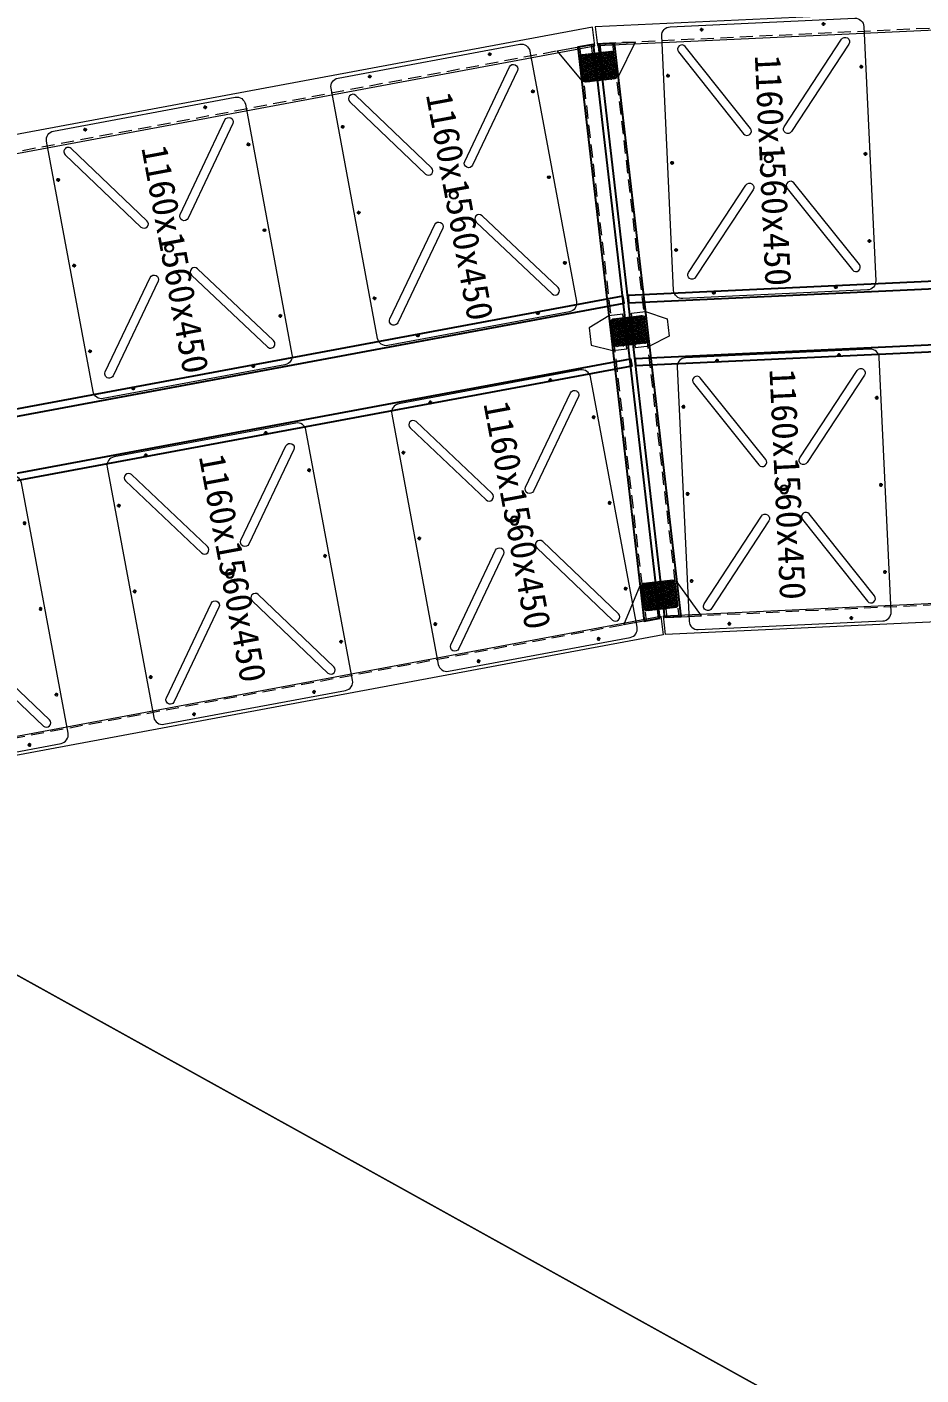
# Model space of a CAD drawing. Header units: millimetres. Extents: x 11827 to 862553, y 15071 to 134256.
# Drawn here: x 548384 to 553512, y 78368 to 86097 of the extents above; entities that cross this region are included whole.
import ezdxf

# ---------------------------------------------------------------- set-up
doc = ezdxf.new("R2010")
doc.units = ezdxf.units.MM
doc.linetypes.add('CENTER', pattern=[2, 1.25, -0.25, 0.25, -0.25])
doc.linetypes.add('HIDDEN', pattern=[0.375, 0.25, -0.125])
for name, color, linetype, lineweight in [('加强板', 140, 'Continuous', 18), ('文本', 3, 'Continuous', 13), ('橡胶块', 30, 'Continuous', 9), ('浮箱', 160, 'Continuous', 20), ('虚线', 8, 'Continuous', 0), ('铝主梁', 3, 'Continuous', 9)]:
    doc.layers.add(name, color=color, linetype=linetype, lineweight=lineweight)
doc.layers.add('卡槽', color=242, linetype='Continuous')
doc.layers.add('连接端梁', color=130, linetype='Continuous')
doc.styles.add('Arial', font='')
doc.styles.add('HZTXT', font='txtw.shx', dxfattribs={"width": 0.8, "bigfont": 'hztxtw.shx'})
doc.styles.get('Arial').set_extended_font_data('STXihei')
doc.dimstyles.new('DIM-300', dxfattribs={"dimscale": 300, "dimtxt": 3, "dimasz": 1, "dimexe": 1, "dimexo": 1, "dimgap": 1, "dimtad": 1, "dimdec": 0, "dimdsep": 46, "dimtxsty": 'HZTXT', "dimblk": 'ARCHTICK', "dimcen": 0, "dimdle": 1, "dimclrd": 9, "dimclre": 9, "dimclrt": 2, "dimadec": 1, "dimazin": 0, "dimtfac": 1, "dimtdec": 0, "dimtix": 1, "dimtmove": 2, "dimatfit": 3, "dimldrblk": 'ARCHTICK', "dimfxl": 10, "dimtolj": 1, "dimtzin": 0, "dimarcsym": 1})

# ---------------------------------------------------------------- blocks, each defined once
blk = doc.blocks.new('橡胶块')
h = blk.add_hatch()
h.set_pattern_fill('ANSI36', color=2, scale=2)
h.paths.add_polyline_path([(0, 70, 0.41421356), (-10, 80), (-180, 80, 0.41421356), (-190, 70), (-190, -70, 0.41421356), (-180, -80), (-10, -80, 0.41421356), (0, -70)])
h.paths.add_polyline_path([(-166.93, 50, -1), (-153.07, 50, -1)], flags=16)
h.paths.add_polyline_path([(-153.07, -50, -1), (-166.93, -50, -1)], flags=16)
h.paths.add_polyline_path([(-36.93, 50, -1), (-23.07, 50, -1)], flags=16)
h.paths.add_polyline_path([(-23.07, -50, -1), (-36.93, -50, -1)], flags=16)
at = {"layer": '橡胶块', "color": 1, "linetype": 'CENTER', "ltscale": 0.36}
for p, q in [((-167.623, 50), (-152.377, 50)), ((-160, 42.377), (-160, 57.623)), ((-22.377, 50), (-37.623, 50)), ((-30, 42.377), (-30, 57.623)), ((-167.623, -50), (-152.377, -50)), ((-160, -42.377), (-160, -57.623)), ((-22.377, -50), (-37.623, -50)), ((-30, -42.377), (-30, -57.623))]:
    blk.add_line(p, q, dxfattribs=at)
at = {"layer": '橡胶块', "color": 2}
blk.add_lwpolyline([(0, 70), (0, -70, -0.41421356), (-10, -80), (-180, -80, -0.41421356), (-190, -70), (-190, 70, -0.41421356), (-180, 80), (-10, 80, -0.41421356)], format="xyb", close=True, dxfattribs=at)
at = {"layer": '橡胶块', "color": 5}
for centre in [(-160, 50), (-30, 50), (-160, -50), (-30, -50)]:
    blk.add_circle(centre, 6.93, dxfattribs=at)
blk = doc.blocks.new('A$C0D8A069B')
at = {"layer": '加强板'}
blk.add_lwpolyline([(80, -100), (0, -100), (0, 100), (80, 100), (200, 44.9), (200, -55.1), (80, -100)], dxfattribs=at)
for centre in [(40, 50), (40, -50)]:
    blk.add_circle(centre, 9, dxfattribs=at)
blk = doc.blocks.new('*U560')
at = {"layer": '浮箱', "color": 5, "linetype": 'Continuous'}
for p, q in [((-729.9, 579.9), (730.1, 579.9)), ((-779.9, -530.1), (-779.9, 529.9)), ((780.1, 529.9), (780.1, -530.1)), ((730.1, -580.1), (-729.9, -580.1))]:
    blk.add_line(p, q, dxfattribs=at)
at = {"layer": '浮箱', "color": 1, "linetype": 'CENTER', "ltscale": 9.652}
for p, q in [((-489.5, 554.9), (-510.4, 554.9)), ((-499.9, 565.4), (-499.9, 544.5)), ((10.5, 554.9), (-10.4, 554.9)), ((0.1, 565.4), (0.1, 544.5)), ((510.5, 554.9), (489.6, 554.9)), ((500.1, 565.4), (500.1, 544.5)), ((-744.5, 349.9), (-765.4, 349.9)), ((-754.9, 360.4), (-754.9, 339.5)), ((765.5, 349.9), (744.6, 349.9)), ((755.1, 360.4), (755.1, 339.5)), ((-744.5, -350.1), (-765.4, -350.1)), ((-754.9, -339.6), (-754.9, -360.5)), ((765.5, -350.1), (744.6, -350.1)), ((755.1, -339.6), (755.1, -360.5)), ((-489.5, -555.1), (-510.4, -555.1)), ((-499.9, -544.6), (-499.9, -565.5)), ((10.5, -555.1), (-10.4, -555.1)), ((0.1, -544.6), (0.1, -565.5)), ((510.5, -555.1), (489.6, -555.1)), ((500.1, -544.6), (500.1, -565.5))]:
    blk.add_line(p, q, dxfattribs=at)
at = {"layer": '浮箱', "linetype": 'Continuous'}
for p, q in [((601, 580), (601, 579.9)), ((605.8, 579.9), (605.8, 580)), ((605.9, 579.9), (605.9, 580)), ((606.1, 579.9), (606.1, 580)), ((606.7, 580), (606.7, 579.9)), ((606.7, 580), (606.7, 579.9)), ((607.1, 580), (607.1, 579.9)), ((612.5, 579.9), (612.5, 580.1)), ((-779.9, 412.4), (-780.1, 412.4)), ((-780, 407), (-779.9, 407)), ((-780, 406.6), (-779.9, 406.6)), ((-780, 406.6), (-779.9, 406.6)), ((-779.9, 405.9), (-780, 405.9)), ((-779.9, 405.7), (-780, 405.7)), ((-779.9, 405.7), (-780, 405.7)), ((-780, 400.9), (-779.9, 400.9))]:
    blk.add_line(p, q, dxfattribs=at)
at = {"layer": '浮箱', "color": 5, "linetype": 'Continuous'}
for points in [[(-663, 448.2, -1), (-633.7, 488.7), (-147.4, 137.3, -0.999989), (-176.7, 96.8), (-663, 448.2)], [(661.6, 450.5, 1), (632.2, 490.9), (147.1, 137.8, 0.999989), (176.5, 97.4), (661.6, 450.5)], [(-663, -448.3, 1), (-633.7, -488.8), (-147.4, -137.5, 0.999989), (-176.7, -96.9), (-663, -448.3)], [(661.6, -450.6, -1), (632.2, -491), (147.1, -138, -0.999989), (176.5, -97.5), (661.6, -450.6)]]:
    blk.add_lwpolyline(points, format="xyb", dxfattribs=at)
blk.add_lwpolyline([(14.8, 20.2), (14.8, 20.2)], dxfattribs=at)
at = {"layer": '浮箱', "color": 9, "linetype": 'Continuous'}
for centre in [(-499.9, 554.9), (0.1, 554.9), (500.1, 554.9), (-754.9, 349.9), (755.1, 349.9), (-754.9, -350.1), (755.1, -350.1), (-499.9, -555.1), (0.1, -555.1), (500.1, -555.1)]:
    blk.add_circle(centre, 7.5, dxfattribs=at)
at = {"layer": '浮箱', "color": 5, "linetype": 'Continuous'}
for radius in [25, 20]:
    blk.add_circle((0.1, -0.1), radius, dxfattribs=at)
at = {"layer": '浮箱', "color": 5, "linetype": 'Continuous', "extrusion": (0, 0, -1)}
for centre, start, end in [((729.9, 529.9), 0, 90), ((-730.1, 529.9), 90, 180), ((729.9, -530.1), 270, 0), ((-730.1, -530.1), 180, 270)]:
    blk.add_arc(centre, 50, start, end, dxfattribs=at)
blk = doc.blocks.new('*U559')
at = {"color": 0, "linetype": 'ByBlock', "lineweight": -2, "transparency": 16777216}
blk.add_blockref('*U560', (0, 0), dxfattribs=at)
blk = doc.blocks.new('*U573')
at = {"layer": '浮箱', "color": 5, "linetype": 'Continuous'}
for p, q in [((-729.9, 579.9), (730.1, 579.9)), ((-779.9, -530.1), (-779.9, 529.9)), ((780.1, 529.9), (780.1, -530.1)), ((730.1, -580.1), (-729.9, -580.1))]:
    blk.add_line(p, q, dxfattribs=at)
at = {"layer": '浮箱', "color": 1, "linetype": 'CENTER', "ltscale": 9.652}
for p, q in [((-489.5, 554.9), (-510.4, 554.9)), ((-499.9, 565.4), (-499.9, 544.5)), ((10.5, 554.9), (-10.4, 554.9)), ((0.1, 565.4), (0.1, 544.5)), ((510.5, 554.9), (489.6, 554.9)), ((500.1, 565.4), (500.1, 544.5)), ((-744.5, 349.9), (-765.4, 349.9)), ((-754.9, 360.4), (-754.9, 339.5)), ((765.5, 349.9), (744.6, 349.9)), ((755.1, 360.4), (755.1, 339.5)), ((-744.5, -350.1), (-765.4, -350.1)), ((-754.9, -339.6), (-754.9, -360.5)), ((765.5, -350.1), (744.6, -350.1)), ((755.1, -339.6), (755.1, -360.5)), ((-489.5, -555.1), (-510.4, -555.1)), ((-499.9, -544.6), (-499.9, -565.5)), ((10.5, -555.1), (-10.4, -555.1)), ((0.1, -544.6), (0.1, -565.5)), ((510.5, -555.1), (489.6, -555.1)), ((500.1, -544.6), (500.1, -565.5))]:
    blk.add_line(p, q, dxfattribs=at)
at = {"layer": '浮箱', "linetype": 'Continuous'}
for p, q in [((601, 580), (601, 579.9)), ((605.8, 579.9), (605.8, 580)), ((605.9, 579.9), (605.9, 580)), ((606.1, 579.9), (606.1, 580)), ((606.7, 580), (606.7, 579.9)), ((606.7, 580), (606.7, 579.9)), ((607.1, 580), (607.1, 579.9)), ((612.5, 579.9), (612.5, 580.1)), ((-779.9, 412.4), (-780.1, 412.4)), ((-780, 407), (-779.9, 407)), ((-780, 406.6), (-779.9, 406.6)), ((-780, 406.6), (-779.9, 406.6)), ((-779.9, 405.9), (-780, 405.9)), ((-779.9, 405.7), (-780, 405.7)), ((-779.9, 405.7), (-780, 405.7)), ((-780, 400.9), (-779.9, 400.9))]:
    blk.add_line(p, q, dxfattribs=at)
at = {"layer": '浮箱', "color": 5, "linetype": 'Continuous'}
for points in [[(-663, 448.2, -1), (-633.7, 488.7), (-147.4, 137.3, -0.999989), (-176.7, 96.8), (-663, 448.2)], [(661.6, 450.5, 1), (632.2, 490.9), (147.1, 137.8, 0.999989), (176.5, 97.4), (661.6, 450.5)], [(-663, -448.3, 1), (-633.7, -488.8), (-147.4, -137.5, 0.999989), (-176.7, -96.9), (-663, -448.3)], [(661.6, -450.6, -1), (632.2, -491), (147.1, -138, -0.999989), (176.5, -97.5), (661.6, -450.6)]]:
    blk.add_lwpolyline(points, format="xyb", dxfattribs=at)
blk.add_lwpolyline([(14.8, 20.2), (14.8, 20.2)], dxfattribs=at)
at = {"layer": '浮箱', "color": 9, "linetype": 'Continuous'}
for centre in [(-499.9, 554.9), (0.1, 554.9), (500.1, 554.9), (-754.9, 349.9), (755.1, 349.9), (-754.9, -350.1), (755.1, -350.1), (-499.9, -555.1), (0.1, -555.1), (500.1, -555.1)]:
    blk.add_circle(centre, 7.5, dxfattribs=at)
at = {"layer": '浮箱', "color": 5, "linetype": 'Continuous'}
for radius in [25, 20]:
    blk.add_circle((0.1, -0.1), radius, dxfattribs=at)
at = {"layer": '浮箱', "color": 5, "linetype": 'Continuous', "extrusion": (0, 0, -1)}
for centre, start, end in [((729.9, 529.9), 0, 90), ((-730.1, 529.9), 90, 180), ((729.9, -530.1), 270, 0), ((-730.1, -530.1), 180, 270)]:
    blk.add_arc(centre, 50, start, end, dxfattribs=at)
blk = doc.blocks.new('*U572')
at = {"color": 0, "linetype": 'ByBlock', "lineweight": -2, "transparency": 16777216}
blk.add_blockref('*U573', (0, 0), dxfattribs=at)
blk = doc.blocks.new('*U567')
at = {"layer": '浮箱', "color": 5, "linetype": 'Continuous'}
for p, q in [((-729.9, 579.9), (730.1, 579.9)), ((-779.9, -530.1), (-779.9, 529.9)), ((780.1, 529.9), (780.1, -530.1)), ((730.1, -580.1), (-729.9, -580.1))]:
    blk.add_line(p, q, dxfattribs=at)
at = {"layer": '浮箱', "color": 1, "linetype": 'CENTER', "ltscale": 9.652}
for p, q in [((-489.5, 554.9), (-510.4, 554.9)), ((-499.9, 565.4), (-499.9, 544.5)), ((10.5, 554.9), (-10.4, 554.9)), ((0.1, 565.4), (0.1, 544.5)), ((510.5, 554.9), (489.6, 554.9)), ((500.1, 565.4), (500.1, 544.5)), ((-744.5, 349.9), (-765.4, 349.9)), ((-754.9, 360.4), (-754.9, 339.5)), ((765.5, 349.9), (744.6, 349.9)), ((755.1, 360.4), (755.1, 339.5)), ((-744.5, -350.1), (-765.4, -350.1)), ((-754.9, -339.6), (-754.9, -360.5)), ((765.5, -350.1), (744.6, -350.1)), ((755.1, -339.6), (755.1, -360.5)), ((-489.5, -555.1), (-510.4, -555.1)), ((-499.9, -544.6), (-499.9, -565.5)), ((10.5, -555.1), (-10.4, -555.1)), ((0.1, -544.6), (0.1, -565.5)), ((510.5, -555.1), (489.6, -555.1)), ((500.1, -544.6), (500.1, -565.5))]:
    blk.add_line(p, q, dxfattribs=at)
at = {"layer": '浮箱', "linetype": 'Continuous'}
for p, q in [((601, 580), (601, 579.9)), ((605.8, 579.9), (605.8, 580)), ((605.9, 579.9), (605.9, 580)), ((606.1, 579.9), (606.1, 580)), ((606.7, 580), (606.7, 579.9)), ((606.7, 580), (606.7, 579.9)), ((607.1, 580), (607.1, 579.9)), ((612.5, 579.9), (612.5, 580.1)), ((-779.9, 412.4), (-780.1, 412.4)), ((-780, 407), (-779.9, 407)), ((-780, 406.6), (-779.9, 406.6)), ((-780, 406.6), (-779.9, 406.6)), ((-779.9, 405.9), (-780, 405.9)), ((-779.9, 405.7), (-780, 405.7)), ((-779.9, 405.7), (-780, 405.7)), ((-780, 400.9), (-779.9, 400.9))]:
    blk.add_line(p, q, dxfattribs=at)
at = {"layer": '浮箱', "color": 5, "linetype": 'Continuous'}
for points in [[(-663, 448.2, -1), (-633.7, 488.7), (-147.4, 137.3, -0.999989), (-176.7, 96.8), (-663, 448.2)], [(661.6, 450.5, 1), (632.2, 490.9), (147.1, 137.8, 0.999989), (176.5, 97.4), (661.6, 450.5)], [(-663, -448.3, 1), (-633.7, -488.8), (-147.4, -137.5, 0.999989), (-176.7, -96.9), (-663, -448.3)], [(661.6, -450.6, -1), (632.2, -491), (147.1, -138, -0.999989), (176.5, -97.5), (661.6, -450.6)]]:
    blk.add_lwpolyline(points, format="xyb", dxfattribs=at)
blk.add_lwpolyline([(14.8, 20.2), (14.8, 20.2)], dxfattribs=at)
at = {"layer": '浮箱', "color": 9, "linetype": 'Continuous'}
for centre in [(-499.9, 554.9), (0.1, 554.9), (500.1, 554.9), (-754.9, 349.9), (755.1, 349.9), (-754.9, -350.1), (755.1, -350.1), (-499.9, -555.1), (0.1, -555.1), (500.1, -555.1)]:
    blk.add_circle(centre, 7.5, dxfattribs=at)
at = {"layer": '浮箱', "color": 5, "linetype": 'Continuous'}
for radius in [25, 20]:
    blk.add_circle((0.1, -0.1), radius, dxfattribs=at)
at = {"layer": '浮箱', "color": 5, "linetype": 'Continuous', "extrusion": (0, 0, -1)}
for centre, start, end in [((729.9, 529.9), 0, 90), ((-730.1, 529.9), 90, 180), ((729.9, -530.1), 270, 0), ((-730.1, -530.1), 180, 270)]:
    blk.add_arc(centre, 50, start, end, dxfattribs=at)
blk = doc.blocks.new('*U566')
at = {"color": 0, "linetype": 'ByBlock', "lineweight": -2, "transparency": 16777216}
blk.add_blockref('*U567', (0, 0), dxfattribs=at)
blk = doc.blocks.new('*U569')
at = {"layer": '浮箱', "color": 5, "linetype": 'Continuous'}
for p, q in [((-729.9, 579.9), (730.1, 579.9)), ((-779.9, -530.1), (-779.9, 529.9)), ((780.1, 529.9), (780.1, -530.1)), ((730.1, -580.1), (-729.9, -580.1))]:
    blk.add_line(p, q, dxfattribs=at)
at = {"layer": '浮箱', "color": 1, "linetype": 'CENTER', "ltscale": 9.652}
for p, q in [((-489.5, 554.9), (-510.4, 554.9)), ((-499.9, 565.4), (-499.9, 544.5)), ((10.5, 554.9), (-10.4, 554.9)), ((0.1, 565.4), (0.1, 544.5)), ((510.5, 554.9), (489.6, 554.9)), ((500.1, 565.4), (500.1, 544.5)), ((-744.5, 349.9), (-765.4, 349.9)), ((-754.9, 360.4), (-754.9, 339.5)), ((765.5, 349.9), (744.6, 349.9)), ((755.1, 360.4), (755.1, 339.5)), ((-744.5, -350.1), (-765.4, -350.1)), ((-754.9, -339.6), (-754.9, -360.5)), ((765.5, -350.1), (744.6, -350.1)), ((755.1, -339.6), (755.1, -360.5)), ((-489.5, -555.1), (-510.4, -555.1)), ((-499.9, -544.6), (-499.9, -565.5)), ((10.5, -555.1), (-10.4, -555.1)), ((0.1, -544.6), (0.1, -565.5)), ((510.5, -555.1), (489.6, -555.1)), ((500.1, -544.6), (500.1, -565.5))]:
    blk.add_line(p, q, dxfattribs=at)
at = {"layer": '浮箱', "linetype": 'Continuous'}
for p, q in [((601, 580), (601, 579.9)), ((605.8, 579.9), (605.8, 580)), ((605.9, 579.9), (605.9, 580)), ((606.1, 579.9), (606.1, 580)), ((606.7, 580), (606.7, 579.9)), ((606.7, 580), (606.7, 579.9)), ((607.1, 580), (607.1, 579.9)), ((612.5, 579.9), (612.5, 580.1)), ((-779.9, 412.4), (-780.1, 412.4)), ((-780, 407), (-779.9, 407)), ((-780, 406.6), (-779.9, 406.6)), ((-780, 406.6), (-779.9, 406.6)), ((-779.9, 405.9), (-780, 405.9)), ((-779.9, 405.7), (-780, 405.7)), ((-779.9, 405.7), (-780, 405.7)), ((-780, 400.9), (-779.9, 400.9))]:
    blk.add_line(p, q, dxfattribs=at)
at = {"layer": '浮箱', "color": 5, "linetype": 'Continuous'}
for points in [[(-663, 448.2, -1), (-633.7, 488.7), (-147.4, 137.3, -0.999989), (-176.7, 96.8), (-663, 448.2)], [(661.6, 450.5, 1), (632.2, 490.9), (147.1, 137.8, 0.999989), (176.5, 97.4), (661.6, 450.5)], [(-663, -448.3, 1), (-633.7, -488.8), (-147.4, -137.5, 0.999989), (-176.7, -96.9), (-663, -448.3)], [(661.6, -450.6, -1), (632.2, -491), (147.1, -138, -0.999989), (176.5, -97.5), (661.6, -450.6)]]:
    blk.add_lwpolyline(points, format="xyb", dxfattribs=at)
blk.add_lwpolyline([(14.8, 20.2), (14.8, 20.2)], dxfattribs=at)
at = {"layer": '浮箱', "color": 9, "linetype": 'Continuous'}
for centre in [(-499.9, 554.9), (0.1, 554.9), (500.1, 554.9), (-754.9, 349.9), (755.1, 349.9), (-754.9, -350.1), (755.1, -350.1), (-499.9, -555.1), (0.1, -555.1), (500.1, -555.1)]:
    blk.add_circle(centre, 7.5, dxfattribs=at)
at = {"layer": '浮箱', "color": 5, "linetype": 'Continuous'}
for radius in [25, 20]:
    blk.add_circle((0.1, -0.1), radius, dxfattribs=at)
at = {"layer": '浮箱', "color": 5, "linetype": 'Continuous', "extrusion": (0, 0, -1)}
for centre, start, end in [((729.9, 529.9), 0, 90), ((-730.1, 529.9), 90, 180), ((729.9, -530.1), 270, 0), ((-730.1, -530.1), 180, 270)]:
    blk.add_arc(centre, 50, start, end, dxfattribs=at)
blk = doc.blocks.new('*U568')
at = {"color": 0, "linetype": 'ByBlock', "lineweight": -2, "transparency": 16777216}
blk.add_blockref('*U569', (0, 0), dxfattribs=at)
blk = doc.blocks.new('*U565')
at = {"layer": '浮箱', "color": 5, "linetype": 'Continuous'}
for p, q in [((-729.9, 579.9), (730.1, 579.9)), ((-779.9, -530.1), (-779.9, 529.9)), ((780.1, 529.9), (780.1, -530.1)), ((730.1, -580.1), (-729.9, -580.1))]:
    blk.add_line(p, q, dxfattribs=at)
at = {"layer": '浮箱', "color": 1, "linetype": 'CENTER', "ltscale": 9.652}
for p, q in [((-489.5, 554.9), (-510.4, 554.9)), ((-499.9, 565.4), (-499.9, 544.5)), ((10.5, 554.9), (-10.4, 554.9)), ((0.1, 565.4), (0.1, 544.5)), ((510.5, 554.9), (489.6, 554.9)), ((500.1, 565.4), (500.1, 544.5)), ((-744.5, 349.9), (-765.4, 349.9)), ((-754.9, 360.4), (-754.9, 339.5)), ((765.5, 349.9), (744.6, 349.9)), ((755.1, 360.4), (755.1, 339.5)), ((-744.5, -350.1), (-765.4, -350.1)), ((-754.9, -339.6), (-754.9, -360.5)), ((765.5, -350.1), (744.6, -350.1)), ((755.1, -339.6), (755.1, -360.5)), ((-489.5, -555.1), (-510.4, -555.1)), ((-499.9, -544.6), (-499.9, -565.5)), ((10.5, -555.1), (-10.4, -555.1)), ((0.1, -544.6), (0.1, -565.5)), ((510.5, -555.1), (489.6, -555.1)), ((500.1, -544.6), (500.1, -565.5))]:
    blk.add_line(p, q, dxfattribs=at)
at = {"layer": '浮箱', "linetype": 'Continuous'}
for p, q in [((601, 580), (601, 579.9)), ((605.8, 579.9), (605.8, 580)), ((605.9, 579.9), (605.9, 580)), ((606.1, 579.9), (606.1, 580)), ((606.7, 580), (606.7, 579.9)), ((606.7, 580), (606.7, 579.9)), ((607.1, 580), (607.1, 579.9)), ((612.5, 579.9), (612.5, 580.1)), ((-779.9, 412.4), (-780.1, 412.4)), ((-780, 407), (-779.9, 407)), ((-780, 406.6), (-779.9, 406.6)), ((-780, 406.6), (-779.9, 406.6)), ((-779.9, 405.9), (-780, 405.9)), ((-779.9, 405.7), (-780, 405.7)), ((-779.9, 405.7), (-780, 405.7)), ((-780, 400.9), (-779.9, 400.9))]:
    blk.add_line(p, q, dxfattribs=at)
at = {"layer": '浮箱', "color": 5, "linetype": 'Continuous'}
for points in [[(-663, 448.2, -1), (-633.7, 488.7), (-147.4, 137.3, -0.999989), (-176.7, 96.8), (-663, 448.2)], [(661.6, 450.5, 1), (632.2, 490.9), (147.1, 137.8, 0.999989), (176.5, 97.4), (661.6, 450.5)], [(-663, -448.3, 1), (-633.7, -488.8), (-147.4, -137.5, 0.999989), (-176.7, -96.9), (-663, -448.3)], [(661.6, -450.6, -1), (632.2, -491), (147.1, -138, -0.999989), (176.5, -97.5), (661.6, -450.6)]]:
    blk.add_lwpolyline(points, format="xyb", dxfattribs=at)
blk.add_lwpolyline([(14.8, 20.2), (14.8, 20.2)], dxfattribs=at)
at = {"layer": '浮箱', "color": 9, "linetype": 'Continuous'}
for centre in [(-499.9, 554.9), (0.1, 554.9), (500.1, 554.9), (-754.9, 349.9), (755.1, 349.9), (-754.9, -350.1), (755.1, -350.1), (-499.9, -555.1), (0.1, -555.1), (500.1, -555.1)]:
    blk.add_circle(centre, 7.5, dxfattribs=at)
at = {"layer": '浮箱', "color": 5, "linetype": 'Continuous'}
for radius in [25, 20]:
    blk.add_circle((0.1, -0.1), radius, dxfattribs=at)
at = {"layer": '浮箱', "color": 5, "linetype": 'Continuous', "extrusion": (0, 0, -1)}
for centre, start, end in [((729.9, 529.9), 0, 90), ((-730.1, 529.9), 90, 180), ((729.9, -530.1), 270, 0), ((-730.1, -530.1), 180, 270)]:
    blk.add_arc(centre, 50, start, end, dxfattribs=at)
blk = doc.blocks.new('*U564')
at = {"color": 0, "linetype": 'ByBlock', "lineweight": -2, "transparency": 16777216}
blk.add_blockref('*U565', (0, 0), dxfattribs=at)
blk = doc.blocks.new('*U595')
at = {"layer": '浮箱', "color": 5, "linetype": 'Continuous'}
for p, q in [((-729.9, 579.9), (730.1, 579.9)), ((-779.9, -530.1), (-779.9, 529.9)), ((780.1, 529.9), (780.1, -530.1)), ((730.1, -580.1), (-729.9, -580.1))]:
    blk.add_line(p, q, dxfattribs=at)
at = {"layer": '浮箱', "color": 1, "linetype": 'CENTER', "ltscale": 9.652}
for p, q in [((-489.5, 554.9), (-510.4, 554.9)), ((-499.9, 565.4), (-499.9, 544.5)), ((10.5, 554.9), (-10.4, 554.9)), ((0.1, 565.4), (0.1, 544.5)), ((510.5, 554.9), (489.6, 554.9)), ((500.1, 565.4), (500.1, 544.5)), ((-744.5, 349.9), (-765.4, 349.9)), ((-754.9, 360.4), (-754.9, 339.5)), ((765.5, 349.9), (744.6, 349.9)), ((755.1, 360.4), (755.1, 339.5)), ((-744.5, -350.1), (-765.4, -350.1)), ((-754.9, -339.6), (-754.9, -360.5)), ((765.5, -350.1), (744.6, -350.1)), ((755.1, -339.6), (755.1, -360.5)), ((-489.5, -555.1), (-510.4, -555.1)), ((-499.9, -544.6), (-499.9, -565.5)), ((10.5, -555.1), (-10.4, -555.1)), ((0.1, -544.6), (0.1, -565.5)), ((510.5, -555.1), (489.6, -555.1)), ((500.1, -544.6), (500.1, -565.5))]:
    blk.add_line(p, q, dxfattribs=at)
at = {"layer": '浮箱', "linetype": 'Continuous'}
for p, q in [((601, 580), (601, 579.9)), ((605.8, 579.9), (605.8, 580)), ((605.9, 579.9), (605.9, 580)), ((606.1, 579.9), (606.1, 580)), ((606.7, 580), (606.7, 579.9)), ((606.7, 580), (606.7, 579.9)), ((607.1, 580), (607.1, 579.9)), ((612.5, 579.9), (612.5, 580.1)), ((-779.9, 412.4), (-780.1, 412.4)), ((-780, 407), (-779.9, 407)), ((-780, 406.6), (-779.9, 406.6)), ((-780, 406.6), (-779.9, 406.6)), ((-779.9, 405.9), (-780, 405.9)), ((-779.9, 405.7), (-780, 405.7)), ((-779.9, 405.7), (-780, 405.7)), ((-780, 400.9), (-779.9, 400.9))]:
    blk.add_line(p, q, dxfattribs=at)
at = {"layer": '浮箱', "color": 5, "linetype": 'Continuous'}
for points in [[(-663, 448.2, -1), (-633.7, 488.7), (-147.4, 137.3, -0.999989), (-176.7, 96.8), (-663, 448.2)], [(661.6, 450.5, 1), (632.2, 490.9), (147.1, 137.8, 0.999989), (176.5, 97.4), (661.6, 450.5)], [(-663, -448.3, 1), (-633.7, -488.8), (-147.4, -137.5, 0.999989), (-176.7, -96.9), (-663, -448.3)], [(661.6, -450.6, -1), (632.2, -491), (147.1, -138, -0.999989), (176.5, -97.5), (661.6, -450.6)]]:
    blk.add_lwpolyline(points, format="xyb", dxfattribs=at)
blk.add_lwpolyline([(14.8, 20.2), (14.8, 20.2)], dxfattribs=at)
at = {"layer": '浮箱', "color": 9, "linetype": 'Continuous'}
for centre in [(-499.9, 554.9), (0.1, 554.9), (500.1, 554.9), (-754.9, 349.9), (755.1, 349.9), (-754.9, -350.1), (755.1, -350.1), (-499.9, -555.1), (0.1, -555.1), (500.1, -555.1)]:
    blk.add_circle(centre, 7.5, dxfattribs=at)
at = {"layer": '浮箱', "color": 5, "linetype": 'Continuous'}
for radius in [25, 20]:
    blk.add_circle((0.1, -0.1), radius, dxfattribs=at)
at = {"layer": '浮箱', "color": 5, "linetype": 'Continuous', "extrusion": (0, 0, -1)}
for centre, start, end in [((729.9, 529.9), 0, 90), ((-730.1, 529.9), 90, 180), ((729.9, -530.1), 270, 0), ((-730.1, -530.1), 180, 270)]:
    blk.add_arc(centre, 50, start, end, dxfattribs=at)
blk = doc.blocks.new('*U591')
at = {"color": 0, "linetype": 'ByBlock', "lineweight": -2, "transparency": 16777216}
blk.add_blockref('*U595', (0, 0), dxfattribs=at)
blk = doc.blocks.new('*U578')
at = {"layer": '浮箱', "color": 5, "linetype": 'Continuous'}
for p, q in [((-729.9, 579.9), (730.1, 579.9)), ((-779.9, -530.1), (-779.9, 529.9)), ((780.1, 529.9), (780.1, -530.1)), ((730.1, -580.1), (-729.9, -580.1))]:
    blk.add_line(p, q, dxfattribs=at)
at = {"layer": '浮箱', "color": 1, "linetype": 'CENTER', "ltscale": 9.652}
for p, q in [((-489.5, 554.9), (-510.4, 554.9)), ((-499.9, 565.4), (-499.9, 544.5)), ((10.5, 554.9), (-10.4, 554.9)), ((0.1, 565.4), (0.1, 544.5)), ((510.5, 554.9), (489.6, 554.9)), ((500.1, 565.4), (500.1, 544.5)), ((-744.5, 349.9), (-765.4, 349.9)), ((-754.9, 360.4), (-754.9, 339.5)), ((765.5, 349.9), (744.6, 349.9)), ((755.1, 360.4), (755.1, 339.5)), ((-744.5, -350.1), (-765.4, -350.1)), ((-754.9, -339.6), (-754.9, -360.5)), ((765.5, -350.1), (744.6, -350.1)), ((755.1, -339.6), (755.1, -360.5)), ((-489.5, -555.1), (-510.4, -555.1)), ((-499.9, -544.6), (-499.9, -565.5)), ((10.5, -555.1), (-10.4, -555.1)), ((0.1, -544.6), (0.1, -565.5)), ((510.5, -555.1), (489.6, -555.1)), ((500.1, -544.6), (500.1, -565.5))]:
    blk.add_line(p, q, dxfattribs=at)
at = {"layer": '浮箱', "linetype": 'Continuous'}
for p, q in [((601, 580), (601, 579.9)), ((605.8, 579.9), (605.8, 580)), ((605.9, 579.9), (605.9, 580)), ((606.1, 579.9), (606.1, 580)), ((606.7, 580), (606.7, 579.9)), ((606.7, 580), (606.7, 579.9)), ((607.1, 580), (607.1, 579.9)), ((612.5, 579.9), (612.5, 580.1)), ((-779.9, 412.4), (-780.1, 412.4)), ((-780, 407), (-779.9, 407)), ((-780, 406.6), (-779.9, 406.6)), ((-780, 406.6), (-779.9, 406.6)), ((-779.9, 405.9), (-780, 405.9)), ((-779.9, 405.7), (-780, 405.7)), ((-779.9, 405.7), (-780, 405.7)), ((-780, 400.9), (-779.9, 400.9))]:
    blk.add_line(p, q, dxfattribs=at)
at = {"layer": '浮箱', "color": 5, "linetype": 'Continuous'}
for points in [[(-663, 448.2, -1), (-633.7, 488.7), (-147.4, 137.3, -0.999989), (-176.7, 96.8), (-663, 448.2)], [(661.6, 450.5, 1), (632.2, 490.9), (147.1, 137.8, 0.999989), (176.5, 97.4), (661.6, 450.5)], [(-663, -448.3, 1), (-633.7, -488.8), (-147.4, -137.5, 0.999989), (-176.7, -96.9), (-663, -448.3)], [(661.6, -450.6, -1), (632.2, -491), (147.1, -138, -0.999989), (176.5, -97.5), (661.6, -450.6)]]:
    blk.add_lwpolyline(points, format="xyb", dxfattribs=at)
blk.add_lwpolyline([(14.8, 20.2), (14.8, 20.2)], dxfattribs=at)
at = {"layer": '浮箱', "color": 9, "linetype": 'Continuous'}
for centre in [(-499.9, 554.9), (0.1, 554.9), (500.1, 554.9), (-754.9, 349.9), (755.1, 349.9), (-754.9, -350.1), (755.1, -350.1), (-499.9, -555.1), (0.1, -555.1), (500.1, -555.1)]:
    blk.add_circle(centre, 7.5, dxfattribs=at)
at = {"layer": '浮箱', "color": 5, "linetype": 'Continuous'}
for radius in [25, 20]:
    blk.add_circle((0.1, -0.1), radius, dxfattribs=at)
at = {"layer": '浮箱', "color": 5, "linetype": 'Continuous', "extrusion": (0, 0, -1)}
for centre, start, end in [((729.9, 529.9), 0, 90), ((-730.1, 529.9), 90, 180), ((729.9, -530.1), 270, 0), ((-730.1, -530.1), 180, 270)]:
    blk.add_arc(centre, 50, start, end, dxfattribs=at)
blk = doc.blocks.new('*U577')
at = {"color": 0, "linetype": 'ByBlock', "lineweight": -2, "transparency": 16777216}
blk.add_blockref('*U578', (0, 0), dxfattribs=at)
blk = doc.blocks.new('_ArchTick')
at = {"color": 0, "linetype": 'ByBlock', "lineweight": 100, "const_width": 0.15}
blk.add_lwpolyline([(-0.5, -0.5), (0.5, 0.5)], dxfattribs=at)
blk = doc.blocks.new('*D710')
at = {"color": 9, "lineweight": -2, "transparency": 16777216}
for p, q in [((551573.3, 86391.3), (551089.6, 88988.6)), ((551439.5, 88748.6), (542436.3, 87071.8)), ((543160, 84824.4), (542676.3, 87421.7))]:
    blk.add_line(p, q, dxfattribs=at)
at = {"layer": 'Defpoints', "color": 0, "transparency": 16777216}
for p in [(542731.2, 87126.8), (551628.3, 86096.4, 29521), (543214.9, 84529.5, 29521)]:
    blk.add_point(p, dxfattribs=at)
at = {"color": 9, "lineweight": -2, "transparency": 16777216, "xscale": 300, "yscale": 300, "zscale": 300}
for p, rotation in [((551144.6, 88693.6), 10.54977161951369), ((542731.2, 87126.8), 190.5497716195137)]:
    blk.add_blockref('_ArchTick', p, dxfattribs=dict(at, rotation=rotation))
at = {"color": 2, "transparency": 16777216, "insert": (546800.6, 88647.5), "char_height": 900, "attachment_point": 5, "rotation": 10.54977, "style": 'HZTXT'}
blk.add_mtext('\\A1;8558', dxfattribs=at)

msp = doc.modelspace()

# ---------------------------------------------------------------- linework, layer by layer
at = {"color": 1, "const_width": 8.4, "elevation": 29521}
msp.add_lwpolyline([(546799.91, 81507.48), (559881.43, 74254.94)], dxfattribs=at)
at = {"layer": '加强板', "color": 5, "elevation": 29521}
for points in [[(551622.22, 85995.59), (551425.61, 85958.97), (551565.77, 85787.71), (551645.24, 85796.92)], [(551671.89, 86001.34), (551871.67, 86010.66), (551774.38, 85811.89), (551694.92, 85802.67)], [(552003.46, 82705.78), (551806.85, 82669.16), (551900.98, 82895.24), (551980.44, 82904.45)], [(552053.13, 82711.53), (552252.91, 82720.85), (552109.57, 82919.41), (552030.1, 82910.2)]]:
    msp.add_lwpolyline(points, close=True, dxfattribs=at)
at = {"layer": '加强板', "color": 5}
for centre in [(551591.7, 85911.52, 29521), (551720.83, 85926.48, 29521), (551603.2, 85812.19, 29521), (551732.35, 85827.15, 29521), (551943.01, 82879.98, 29521), (552072.14, 82894.94, 29521), (551954.52, 82780.64, 29521), (552083.66, 82795.6, 29521)]:
    msp.add_circle(centre, 9, dxfattribs=at)
at = {"layer": '卡槽', "color": 22, "ltscale": 5000, "elevation": 29521}
for points in [[(551831.08, 84557.17), (551833.03, 84515.22), (560153.99, 84903.38), (560152.03, 84945.33)], [(551876.49, 84154.89), (551874.53, 84196.84), (560145.53, 84582.67), (560147.49, 84540.71)], [(543612.47, 83028.92), (543620.16, 82987.63), (551809.35, 84512.77), (551801.66, 84554.06)], [(543712.6, 82636.66), (543704.91, 82677.95), (551844.94, 84193.93), (551852.63, 84152.64)]]:
    msp.add_lwpolyline(points, close=True, dxfattribs=at)
at = {"layer": '虚线', "color": 1, "linetype": 'HIDDEN', "ltscale": 300}
for p, q in [((560189.51, 86398.67, 29521), (551654.29, 86000.52, 29521)), ((551639.57, 85998.82, 29521), (543239.49, 84434.41, 29521)), ((551553.34, 85982.76, 29521), (551934.48, 82692.93, 29521)), ((551741.88, 86004.61, 29521), (552123.22, 82714.8, 29521)), ((560116.1, 83087.66, 29521), (552035.62, 82710.72, 29521)), ((552020.72, 82709, 29521), (544068.19, 81227.94, 29521))]:
    msp.add_line(p, q, dxfattribs=at)
at = {"layer": '连接端梁', "elevation": 29521}
for points in [[(552013.31, 82707.62), (551632.17, 85997.44), (551543.49, 85980.93), (551924.63, 82691.1)], [(552043.12, 82711.07), (551661.77, 86000.87), (551751.89, 86005.07), (552133.24, 82715.27)]]:
    msp.add_lwpolyline(points, close=True, dxfattribs=at)
at = {"layer": '铝主梁', "color": 3, "elevation": 29521}
for points in [[(551642.95, 86098.1), (551655.44, 85990.56), (560189.3, 86388.65), (560191.69, 86496.88), (551642.98, 86098.1)], [(551655.44, 85990.56), (560189.3, 86388.65), (560191.69, 86496.88), (551642.98, 86098.1)], [(543214.89, 84529.51), (543242, 84424.71), (551640.73, 85988.86), (551628.26, 86096.4), (543214.92, 84529.52)], [(543242, 84424.71), (551640.73, 85988.86), (551628.26, 86096.4), (543214.92, 84529.52)]]:
    msp.add_lwpolyline(points, dxfattribs=at)
for points in [[(560114.04, 82989.48), (552046.81, 82613.13), (552034.47, 82720.67), (560116.32, 83097.68)], [(552032.14, 82611.47), (544092.66, 81132.81), (544065.69, 81237.64), (552019.57, 82718.95)]]:
    msp.add_lwpolyline(points, close=True, dxfattribs=at)

# ---------------------------------------------------------------- block references
for name, p, rotation in [('*U591', (552638.19, 85343.7, 29521), 272.670797188716), ('*U568', (550831.91, 85134.38, 29521), 280.549771619513), ('*U566', (549199.97, 84830.45, 29521), 280.549771619513), ('A$C0D8A069B', (551862.46, 84356.44, 29521), 6.612081221984662)]:
    msp.add_blockref(name, p, dxfattribs=dict(rotation=rotation))
at = {"xscale": -1}
for name, p, rotation in [('A$C0D8A069B', (551812.89, 84350.7, 29521), 6.608487586244305), ('*U577', (552726.73, 83445.67, 29521), 272.6707971887159), ('*U572', (551179.79, 83266.41, 29521), 280.549771619513), ('*U564', (549547.85, 82962.48, 29521), 280.549771619513), ('*U559', (547915.91, 82658.55, 29521), 280.549771619513)]:
    msp.add_blockref(name, p, dxfattribs=dict(at, rotation=rotation))
at = {"layer": '橡胶块', "rotation": 6.608487586308217}
for p in [(551756.39, 85880.27, 29521), (551932.09, 84364.51, 29521), (552107.7, 82848.72, 29521)]:
    msp.add_blockref('橡胶块', p, dxfattribs=at)

# ---------------------------------------------------------------- texts
at = {"layer": '文本', "color": 3, "char_height": 150, "width": 649.7175, "style": 'Arial'}
for insert, attachment_point, rotation in [((552769.93, 84615.78, 29521), 3, 272.670797), ((551062.18, 84431.39, 29521), 3, 280.549772), ((549430.24, 84127.46, 29521), 3, 280.549772), ((552790.13, 84182.69, 29521), 1, 272.670797), ((551141.56, 84005.16, 29521), 1, 280.549772), ((549509.62, 83701.23, 29521), 1, 280.549772)]:
    msp.add_mtext('\\pxi0.27373;1160x1560x450          ', dxfattribs=dict(at, insert=insert, attachment_point=attachment_point, rotation=rotation))

# ---------------------------------------------------------------- dimensions: what is measured, and where the dimension line sits
dim = msp.add_aligned_dim(p1=(551628.26, 86096.4, 29521), p2=(543214.92, 84529.52, 29521), distance=-2641.9, dimstyle='DIM-300')
dim.commit()
dim.dimension.update_dxf_attribs({"geometry": '*D710', "text_midpoint": (546800.57, 88647.53)})

doc.saveas('drawing.dxf')
